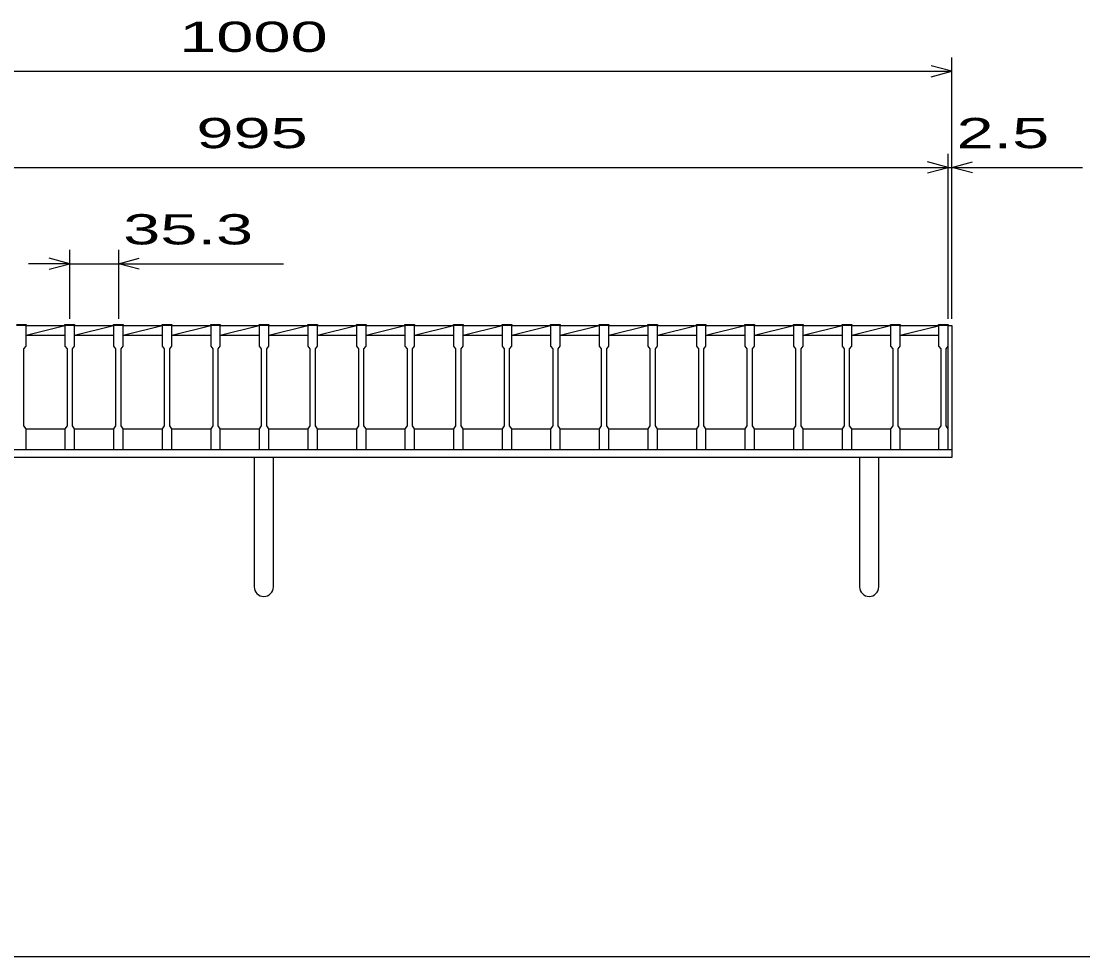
# Model space of a CAD drawing. Units: millimetres, scale not verified. Extents: x -1820 to 1731, y -1282 to 1054.
# Drawn here: x -1098 to -326, y -1146 to -466 of the extents above; entities that cross this region are included whole.
import ezdxf
from ezdxf.enums import TextEntityAlignment as Align

# ---------------------------------------------------------------- set-up
doc = ezdxf.new("R2010")
doc.units = ezdxf.units.MM
doc.header["$LTSCALE"] = 10
for name, color, linetype, lineweight in [('0_2', 150, 'Continuous', 25), ('16', 3, 'Continuous', 25), ('19', 6, 'Continuous', 25), ('22', 4, 'Continuous', 25)]:
    doc.layers.add(name, color=color, linetype=linetype, lineweight=lineweight)
doc.styles.add('ベクトル', font='')
doc.styles.get('ベクトル').set_extended_font_data('ベクトル')

msp = doc.modelspace()

# ---------------------------------------------------------------- linework, layer by layer
at = {"layer": '0_2'}
msp.add_line((1731, -1146.5), (-1729, -1146.5), dxfattribs=at)
at = {"layer": '16'}
for p, q in [((-1101.3, -686.8), (-1094.3, -686.8)), ((-1094.3, -687.5), (-1101.3, -687.5)), ((-1094.3, -686.8), (-1094.3, -687.5)), ((-1094.3, -702.5), (-1094.3, -687.5)), ((-1094.3, -687.5), (-1066, -687.5)), ((-1094.3, -694.5), (-1066, -687.5)), ((-1066, -687.5), (-1066, -686.8)), ((-1066, -686.8), (-1059, -686.8)), ((-1066, -687.5), (-1066, -702.5)), ((-1059, -687.5), (-1066, -687.5)), ((-1059, -686.8), (-1059, -687.5)), ((-1059, -702.5), (-1059, -687.5)), ((-1059, -687.5), (-1030.7, -687.5)), ((-1059, -694.5), (-1030.7, -687.5)), ((-1030.7, -687.5), (-1030.7, -686.8)), ((-1030.7, -686.8), (-1023.7, -686.8)), ((-1030.7, -687.5), (-1030.7, -702.5)), ((-1023.7, -687.5), (-1030.7, -687.5)), ((-1023.7, -686.8), (-1023.7, -687.5)), ((-1023.7, -702.5), (-1023.7, -687.5)), ((-1023.7, -687.5), (-995.4, -687.5)), ((-1023.7, -694.5), (-995.4, -687.5)), ((-995.4, -687.5), (-995.4, -686.8)), ((-995.4, -686.8), (-988.4, -686.8)), ((-995.4, -687.5), (-995.4, -702.5)), ((-988.4, -687.5), (-995.4, -687.5)), ((-988.4, -686.8), (-988.4, -687.5)), ((-988.4, -702.5), (-988.4, -687.5)), ((-988.4, -687.5), (-960.1, -687.5)), ((-988.4, -694.5), (-960.1, -687.5)), ((-960.1, -687.5), (-960.1, -686.8)), ((-960.1, -686.8), (-953.1, -686.8)), ((-960.1, -687.5), (-960.1, -702.5)), ((-953.1, -687.5), (-960.1, -687.5)), ((-953.1, -686.8), (-953.1, -687.5)), ((-953.1, -702.5), (-953.1, -687.5)), ((-953.1, -687.5), (-924.8, -687.5)), ((-953.1, -694.5), (-924.8, -687.5)), ((-924.8, -687.5), (-924.8, -686.8)), ((-924.8, -686.8), (-917.8, -686.8)), ((-924.8, -687.5), (-924.8, -702.5)), ((-917.8, -687.5), (-924.8, -687.5)), ((-917.8, -686.8), (-917.8, -687.5)), ((-917.8, -702.5), (-917.8, -687.5)), ((-917.8, -687.5), (-889.5, -687.5)), ((-917.8, -694.5), (-889.5, -687.5)), ((-889.5, -687.5), (-889.5, -686.8)), ((-889.5, -686.8), (-882.5, -686.8)), ((-889.5, -687.5), (-889.5, -702.5)), ((-882.5, -687.5), (-889.5, -687.5)), ((-882.5, -686.8), (-882.5, -687.5)), ((-882.5, -702.5), (-882.5, -687.5)), ((-882.5, -687.5), (-854.2, -687.5)), ((-882.5, -694.5), (-854.2, -687.5)), ((-854.2, -687.5), (-854.2, -686.8)), ((-854.2, -686.8), (-847.2, -686.8)), ((-854.2, -687.5), (-854.2, -702.5)), ((-847.2, -687.5), (-854.2, -687.5)), ((-847.2, -686.8), (-847.2, -687.5)), ((-847.2, -702.5), (-847.2, -687.5)), ((-847.2, -687.5), (-818.9, -687.5)), ((-847.2, -694.5), (-818.9, -687.5)), ((-818.9, -687.5), (-818.9, -686.8)), ((-818.9, -686.8), (-811.9, -686.8)), ((-818.9, -687.5), (-818.9, -702.5)), ((-811.9, -687.5), (-818.9, -687.5)), ((-811.9, -686.8), (-811.9, -687.5)), ((-811.9, -702.5), (-811.9, -687.5)), ((-811.9, -687.5), (-783.6, -687.5)), ((-811.9, -694.5), (-783.6, -687.5)), ((-783.6, -687.5), (-783.6, -686.8)), ((-783.6, -686.8), (-776.6, -686.8)), ((-783.6, -687.5), (-783.6, -702.5)), ((-776.6, -687.5), (-783.6, -687.5)), ((-776.6, -686.8), (-776.6, -687.5)), ((-776.6, -702.5), (-776.6, -687.5)), ((-776.6, -687.5), (-748.3, -687.5)), ((-776.6, -694.5), (-748.3, -687.5)), ((-748.3, -687.5), (-748.3, -686.8)), ((-748.3, -686.8), (-741.3, -686.8)), ((-748.3, -687.5), (-748.3, -702.5)), ((-741.3, -687.5), (-748.3, -687.5)), ((-741.3, -686.8), (-741.3, -687.5)), ((-741.3, -702.5), (-741.3, -687.5)), ((-741.3, -687.5), (-713, -687.5)), ((-741.3, -694.5), (-713, -687.5)), ((-713, -687.5), (-713, -686.8)), ((-713, -686.8), (-706, -686.8)), ((-713, -687.5), (-713, -702.5)), ((-706, -687.5), (-713, -687.5)), ((-706, -686.8), (-706, -687.5)), ((-706, -702.5), (-706, -687.5)), ((-706, -687.5), (-677.7, -687.5)), ((-706, -694.5), (-677.7, -687.5)), ((-677.7, -687.5), (-677.7, -686.8)), ((-677.7, -686.8), (-670.7, -686.8)), ((-677.7, -687.5), (-677.7, -702.5)), ((-670.7, -687.5), (-677.7, -687.5)), ((-670.7, -686.8), (-670.7, -687.5)), ((-670.7, -702.5), (-670.7, -687.5)), ((-670.7, -687.5), (-642.4, -687.5)), ((-670.7, -694.5), (-642.4, -687.5)), ((-642.4, -687.5), (-642.4, -686.8)), ((-642.4, -686.8), (-635.4, -686.8)), ((-642.4, -687.5), (-642.4, -702.5)), ((-635.4, -687.5), (-642.4, -687.5)), ((-635.4, -686.8), (-635.4, -687.5)), ((-635.4, -702.5), (-635.4, -687.5)), ((-635.4, -687.5), (-607.1, -687.5)), ((-635.4, -694.5), (-607.1, -687.5)), ((-607.1, -687.5), (-607.1, -686.8)), ((-607.1, -686.8), (-600.1, -686.8)), ((-607.1, -687.5), (-607.1, -702.5)), ((-600.1, -687.5), (-607.1, -687.5)), ((-600.1, -686.8), (-600.1, -687.5)), ((-600.1, -702.5), (-600.1, -687.5)), ((-600.1, -687.5), (-571.8, -687.5)), ((-600.1, -694.5), (-571.8, -687.5)), ((-571.8, -687.5), (-571.8, -686.8)), ((-571.8, -686.8), (-564.8, -686.8)), ((-571.8, -687.5), (-571.8, -702.5)), ((-564.8, -687.5), (-571.8, -687.5)), ((-564.8, -686.8), (-564.8, -687.5)), ((-564.8, -702.5), (-564.8, -687.5)), ((-564.8, -687.5), (-536.5, -687.5)), ((-564.8, -694.5), (-536.5, -687.5)), ((-536.5, -687.5), (-536.5, -686.8)), ((-536.5, -686.8), (-529.5, -686.8)), ((-536.5, -687.5), (-536.5, -702.5)), ((-529.5, -687.5), (-536.5, -687.5)), ((-529.5, -686.8), (-529.5, -687.5)), ((-529.5, -702.5), (-529.5, -687.5)), ((-529.5, -687.5), (-501.2, -687.5)), ((-529.5, -694.5), (-501.2, -687.5)), ((-501.2, -687.5), (-501.2, -686.8)), ((-501.2, -686.8), (-494.2, -686.8)), ((-501.2, -687.5), (-501.2, -702.5)), ((-494.2, -687.5), (-501.2, -687.5)), ((-494.2, -686.8), (-494.2, -687.5)), ((-494.2, -702.5), (-494.2, -687.5)), ((-494.2, -687.5), (-465.9, -687.5)), ((-494.2, -694.5), (-465.9, -687.5)), ((-465.9, -687.5), (-465.9, -686.8)), ((-465.9, -686.8), (-458.9, -686.8)), ((-465.9, -687.5), (-465.9, -702.5)), ((-458.9, -687.5), (-465.9, -687.5)), ((-458.9, -686.8), (-458.9, -687.5)), ((-458.9, -702.5), (-458.9, -687.5)), ((-458.9, -687.5), (-431, -687.5)), ((-458.9, -694.5), (-431, -687.6)), ((-431, -687.5), (-431, -686.8)), ((-431, -686.8), (-424, -686.8)), ((-431, -687.5), (-431, -702.5)), ((-424, -687.5), (-431, -687.5)), ((-424, -686.8), (-424, -687.5)), ((-424, -702.5), (-424, -687.5)), ((-424, -762.5), (-424, -687.5)), ((-1094.3, -694.5), (-1066, -694.5)), ((-1059, -694.5), (-1030.7, -694.5)), ((-1023.7, -694.5), (-995.4, -694.5)), ((-988.4, -694.5), (-960.1, -694.5)), ((-953.1, -694.5), (-924.8, -694.5)), ((-917.8, -694.5), (-889.5, -694.5)), ((-882.5, -694.5), (-854.2, -694.5)), ((-847.2, -694.5), (-818.9, -694.5)), ((-811.9, -694.5), (-783.6, -694.5)), ((-776.6, -694.5), (-748.3, -694.5)), ((-741.3, -694.5), (-713, -694.5)), ((-706, -694.5), (-677.7, -694.5)), ((-670.7, -694.5), (-642.4, -694.5)), ((-635.4, -694.5), (-607.1, -694.5)), ((-600.1, -694.5), (-571.8, -694.5)), ((-564.8, -694.5), (-536.5, -694.5)), ((-529.5, -694.5), (-501.2, -694.5)), ((-494.2, -694.5), (-465.9, -694.5)), ((-458.9, -694.5), (-431, -694.5)), ((-1095.8, -704.5), (-1094.3, -702.5)), ((-1095.8, -760.5), (-1095.8, -704.5)), ((-1066, -702.5), (-1064.5, -704.5)), ((-1064.5, -704.5), (-1064.5, -760.5)), ((-1060.5, -704.5), (-1059, -702.5)), ((-1060.5, -760.5), (-1060.5, -704.5)), ((-1030.7, -702.5), (-1029.2, -704.5)), ((-1029.2, -704.5), (-1029.2, -760.5)), ((-1025.2, -704.5), (-1023.7, -702.5)), ((-1025.2, -760.5), (-1025.2, -704.5)), ((-995.4, -702.5), (-993.9, -704.5)), ((-993.9, -704.5), (-993.9, -760.5)), ((-989.9, -704.5), (-988.4, -702.5)), ((-989.9, -760.5), (-989.9, -704.5)), ((-960.1, -702.5), (-958.6, -704.5)), ((-958.6, -704.5), (-958.6, -760.5)), ((-954.6, -704.5), (-953.1, -702.5)), ((-954.6, -760.5), (-954.6, -704.5)), ((-924.8, -702.5), (-923.3, -704.5)), ((-923.3, -704.5), (-923.3, -760.5)), ((-919.3, -704.5), (-917.8, -702.5)), ((-919.3, -760.5), (-919.3, -704.5)), ((-889.5, -702.5), (-888, -704.5)), ((-888, -704.5), (-888, -760.5)), ((-884, -704.5), (-882.5, -702.5)), ((-884, -760.5), (-884, -704.5)), ((-854.2, -702.5), (-852.7, -704.5)), ((-852.7, -704.5), (-852.7, -760.5)), ((-848.7, -704.5), (-847.2, -702.5)), ((-848.7, -760.5), (-848.7, -704.5)), ((-818.9, -702.5), (-817.4, -704.5)), ((-817.4, -704.5), (-817.4, -760.5)), ((-813.4, -704.5), (-811.9, -702.5)), ((-813.4, -760.5), (-813.4, -704.5)), ((-783.6, -702.5), (-782.1, -704.5)), ((-782.1, -704.5), (-782.1, -760.5)), ((-778.1, -704.5), (-776.6, -702.5)), ((-778.1, -760.5), (-778.1, -704.5)), ((-748.3, -702.5), (-746.8, -704.5)), ((-746.8, -704.5), (-746.8, -760.5)), ((-742.8, -704.5), (-741.3, -702.5)), ((-742.8, -760.5), (-742.8, -704.5)), ((-713, -702.5), (-711.5, -704.5)), ((-711.5, -704.5), (-711.5, -760.5)), ((-707.5, -704.5), (-706, -702.5)), ((-707.5, -760.5), (-707.5, -704.5)), ((-677.7, -702.5), (-676.2, -704.5)), ((-676.2, -704.5), (-676.2, -760.5)), ((-672.2, -704.5), (-670.7, -702.5)), ((-672.2, -760.5), (-672.2, -704.5)), ((-642.4, -702.5), (-640.9, -704.5)), ((-640.9, -704.5), (-640.9, -760.5)), ((-636.9, -704.5), (-635.4, -702.5)), ((-636.9, -760.5), (-636.9, -704.5)), ((-607.1, -702.5), (-605.6, -704.5)), ((-605.6, -704.5), (-605.6, -760.5)), ((-601.6, -704.5), (-600.1, -702.5)), ((-601.6, -760.5), (-601.6, -704.5)), ((-571.8, -702.5), (-570.3, -704.5)), ((-570.3, -704.5), (-570.3, -760.5)), ((-566.3, -704.5), (-564.8, -702.5)), ((-566.3, -760.5), (-566.3, -704.5)), ((-536.5, -702.5), (-535, -704.5)), ((-535, -704.5), (-535, -760.5)), ((-531, -704.5), (-529.5, -702.5)), ((-531, -760.5), (-531, -704.5)), ((-501.2, -702.5), (-499.7, -704.5)), ((-499.7, -704.5), (-499.7, -760.5)), ((-495.7, -704.5), (-494.2, -702.5)), ((-495.7, -760.5), (-495.7, -704.5)), ((-465.9, -702.5), (-464.4, -704.5)), ((-464.4, -704.5), (-464.4, -760.5)), ((-460.4, -704.5), (-458.9, -702.5)), ((-460.4, -760.5), (-460.4, -704.5)), ((-431, -702.5), (-429.5, -704.5)), ((-429.5, -704.5), (-429.5, -760.5)), ((-425.5, -704.5), (-424, -702.5)), ((-425.5, -760.5), (-425.5, -704.5)), ((-1094.3, -762.5), (-1095.8, -760.5)), ((-1094.3, -777.5), (-1094.3, -762.5)), ((-1094.3, -762.5), (-1066, -762.5)), ((-1064.5, -760.5), (-1066, -762.5)), ((-1066, -762.5), (-1066, -777.5)), ((-1059, -762.5), (-1060.5, -760.5)), ((-1059, -777.5), (-1059, -762.5)), ((-1059, -762.5), (-1030.7, -762.5)), ((-1029.2, -760.5), (-1030.7, -762.5)), ((-1030.7, -762.5), (-1030.7, -777.5)), ((-1023.7, -762.5), (-1025.2, -760.5)), ((-1023.7, -777.5), (-1023.7, -762.5)), ((-1023.7, -762.5), (-995.4, -762.5)), ((-993.9, -760.5), (-995.4, -762.5)), ((-995.4, -762.5), (-995.4, -777.5)), ((-988.4, -762.5), (-989.9, -760.5)), ((-988.4, -777.5), (-988.4, -762.5)), ((-988.4, -762.5), (-960.1, -762.5)), ((-958.6, -760.5), (-960.1, -762.5)), ((-960.1, -762.5), (-960.1, -777.5)), ((-953.1, -762.5), (-954.6, -760.5)), ((-953.1, -777.5), (-953.1, -762.5)), ((-953.1, -762.5), (-924.8, -762.5)), ((-923.3, -760.5), (-924.8, -762.5)), ((-924.8, -762.5), (-924.8, -777.5)), ((-917.8, -762.5), (-919.3, -760.5)), ((-917.8, -777.5), (-917.8, -762.5)), ((-917.8, -762.5), (-889.5, -762.5)), ((-888, -760.5), (-889.5, -762.5)), ((-889.5, -762.5), (-889.5, -777.5)), ((-882.5, -762.5), (-884, -760.5)), ((-882.5, -777.5), (-882.5, -762.5)), ((-882.5, -762.5), (-854.2, -762.5)), ((-852.7, -760.5), (-854.2, -762.5)), ((-854.2, -762.5), (-854.2, -777.5)), ((-847.2, -762.5), (-848.7, -760.5)), ((-847.2, -777.5), (-847.2, -762.5)), ((-847.2, -762.5), (-818.9, -762.5)), ((-817.4, -760.5), (-818.9, -762.5)), ((-818.9, -762.5), (-818.9, -777.5)), ((-811.9, -762.5), (-813.4, -760.5)), ((-811.9, -777.5), (-811.9, -762.5)), ((-811.9, -762.5), (-783.6, -762.5)), ((-782.1, -760.5), (-783.6, -762.5)), ((-783.6, -762.5), (-783.6, -777.5)), ((-776.6, -762.5), (-778.1, -760.5)), ((-776.6, -777.5), (-776.6, -762.5)), ((-776.6, -762.5), (-748.3, -762.5)), ((-746.8, -760.5), (-748.3, -762.5)), ((-748.3, -762.5), (-748.3, -777.5)), ((-741.3, -762.5), (-742.8, -760.5)), ((-741.3, -777.5), (-741.3, -762.5)), ((-741.3, -762.5), (-713, -762.5)), ((-711.5, -760.5), (-713, -762.5)), ((-713, -762.5), (-713, -777.5)), ((-706, -762.5), (-707.5, -760.5)), ((-706, -777.5), (-706, -762.5)), ((-706, -762.5), (-677.7, -762.5)), ((-676.2, -760.5), (-677.7, -762.5)), ((-677.7, -762.5), (-677.7, -777.5)), ((-670.7, -762.5), (-672.2, -760.5)), ((-670.7, -777.5), (-670.7, -762.5)), ((-670.7, -762.5), (-642.4, -762.5)), ((-640.9, -760.5), (-642.4, -762.5)), ((-642.4, -762.5), (-642.4, -777.5)), ((-635.4, -762.5), (-636.9, -760.5)), ((-635.4, -777.5), (-635.4, -762.5)), ((-635.4, -762.5), (-607.1, -762.5)), ((-605.6, -760.5), (-607.1, -762.5)), ((-607.1, -762.5), (-607.1, -777.5)), ((-600.1, -762.5), (-601.6, -760.5)), ((-600.1, -777.5), (-600.1, -762.5)), ((-600.1, -762.5), (-571.8, -762.5)), ((-570.3, -760.5), (-571.8, -762.5)), ((-571.8, -762.5), (-571.8, -777.5)), ((-564.8, -762.5), (-566.3, -760.5)), ((-564.8, -777.5), (-564.8, -762.5)), ((-564.8, -762.5), (-536.5, -762.5)), ((-535, -760.5), (-536.5, -762.5)), ((-536.5, -762.5), (-536.5, -777.5)), ((-529.5, -762.5), (-531, -760.5)), ((-529.5, -777.5), (-529.5, -762.5)), ((-529.5, -762.5), (-501.2, -762.5)), ((-499.7, -760.5), (-501.2, -762.5)), ((-501.2, -762.5), (-501.2, -777.5)), ((-494.2, -762.5), (-495.7, -760.5)), ((-494.2, -777.5), (-494.2, -762.5)), ((-494.2, -762.5), (-465.9, -762.5)), ((-464.4, -760.5), (-465.9, -762.5)), ((-465.9, -762.5), (-465.9, -777.5)), ((-458.9, -762.5), (-460.4, -760.5)), ((-458.9, -777.5), (-458.9, -762.5)), ((-458.9, -762.5), (-431, -762.5)), ((-429.5, -760.5), (-431, -762.5)), ((-431, -762.5), (-431, -777.5)), ((-424, -762.5), (-425.5, -760.5)), ((-424, -777.5), (-424, -762.5)), ((-1101.3, -777.5), (-1094.3, -777.5)), ((-1066, -777.5), (-1059, -777.5)), ((-1030.7, -777.5), (-1023.7, -777.5)), ((-995.4, -777.5), (-988.4, -777.5)), ((-960.1, -777.5), (-953.1, -777.5)), ((-924.8, -777.5), (-917.8, -777.5)), ((-889.5, -777.5), (-882.5, -777.5)), ((-854.2, -777.5), (-847.2, -777.5)), ((-818.9, -777.5), (-811.9, -777.5)), ((-783.6, -777.5), (-776.6, -777.5)), ((-748.3, -777.5), (-741.3, -777.5)), ((-713, -777.5), (-706, -777.5)), ((-677.7, -777.5), (-670.7, -777.5)), ((-642.4, -777.5), (-635.4, -777.5)), ((-607.1, -777.5), (-600.1, -777.5)), ((-571.8, -777.5), (-564.8, -777.5)), ((-536.5, -777.5), (-529.5, -777.5)), ((-501.2, -777.5), (-494.2, -777.5)), ((-465.9, -777.5), (-458.9, -777.5)), ((-431, -777.5), (-424, -777.5))]:
    msp.add_line(p, q, dxfattribs=at)
at = {"layer": '19'}
for p, q in [((-424, -687.5), (-421.5, -687.5)), ((-421.5, -687.5), (-421.5, -777.5)), ((-1421.5, -777.5), (-421.5, -777.5)), ((-421.5, -777.5), (-421.5, -783.5)), ((-421.5, -783.5), (-1421.5, -783.5)), ((-928.5, -783.5), (-928.5, -877.5)), ((-914.5, -877.5), (-914.5, -783.5)), ((-488.5, -783.5), (-488.5, -877.5)), ((-474.5, -877.5), (-474.5, -783.5))]:
    msp.add_line(p, q, dxfattribs=at)
for centre in [(-921.5, -877.5), (-481.5, -877.5)]:
    msp.add_arc(centre, 7, 180, 0, dxfattribs=at)
at = {"layer": '22'}
for p, q in [((-421.5, -682.5), (-421.5, -492.5)), ((-421.5, -502.5), (-436.5, -498.5)), ((-1421.5, -502.5), (-421.5, -502.5)), ((-436.5, -506.5), (-421.5, -502.5)), ((-424, -682.5), (-424, -562.5)), ((-421.5, -682.5), (-421.5, -562.5)), ((-424, -572.5), (-439, -568.5)), ((-421.5, -572.5), (-406.5, -568.5)), ((-1419, -572.5), (-424, -572.5)), ((-439, -576.5), (-424, -572.5)), ((-424, -572.5), (-421.5, -572.5)), ((-406.5, -576.5), (-421.5, -572.5)), ((-421.5, -572.5), (-326.5, -572.5)), ((-1062.5, -682.5), (-1062.5, -632.5)), ((-1027.2, -632.5), (-1027.2, -682.5)), ((-1062.5, -642.5), (-1077.5, -638.5)), ((-1027.2, -642.5), (-1012.2, -638.5)), ((-1062.5, -642.5), (-1092.5, -642.5)), ((-1077.5, -646.5), (-1062.5, -642.5)), ((-1062.5, -642.5), (-1027.2, -642.5)), ((-1012.2, -646.5), (-1027.2, -642.5)), ((-1027.2, -642.5), (-907.2, -642.5))]:
    msp.add_line(p, q, dxfattribs=at)

# ---------------------------------------------------------------- texts
at = {"layer": '22', "color": 2, "style": 'ベクトル', "width": 1.65}
for s, p in [(' 1000 ', (-996.5, -477.5)), (' 995 ', (-984, -547.5)), (' 2.5 ', (-431.5, -547.5)), (' 35.3 ', (-1037.2, -617.5))]:
    msp.add_text(s, height=21.99, dxfattribs=at).set_placement(p, align=Align.MIDDLE_LEFT)

doc.saveas('drawing.dxf')
